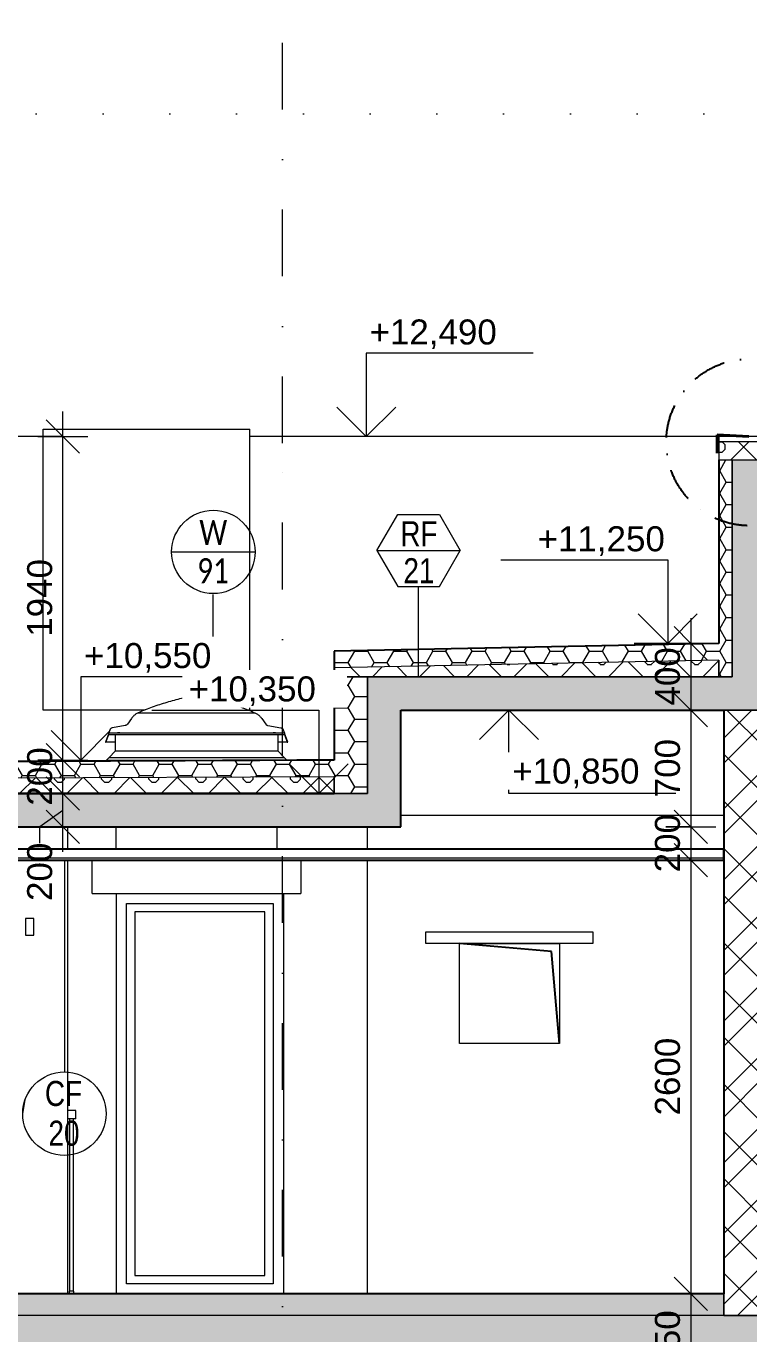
# Model space of a CAD drawing. Header units: millimetres. Extents: x -7743 to 191930, y -8645 to 72638.
# Drawn here: x 14664 to 18995, y 7110 to 14950 of the extents above; entities that cross this region are included whole.
import ezdxf

# ---------------------------------------------------------------- set-up
doc = ezdxf.new("R2010")
doc.units = ezdxf.units.MM
for name, pattern in [('HA_DashDot_10mm-S3mm', [1000, 400, -300, 0, -300]), ('HA_DashDot_4mm-S1mm', [400, 200, -100, 0, -100]), ('HA_Dot-S4mm', [400, 0, -400])]:
    doc.linetypes.add(name, pattern=pattern)
for name, color, linetype, lineweight in [('A-____-____-DIMS', 9, 'Continuous', 5), ('A-____-____-DIMS-100', 9, 'Continuous', 5), ('A-CLNG-____-IDEN', 9, 'Continuous', 9), ('A-CLNG-____-MCUT', 9, 'Continuous', 25), ('A-DETL-____-THIN', 9, 'Continuous', 9), ('A-DETL-____-WIDE', 9, 'Continuous', 40), ('A-DETL-GENF-OTLN', 9, 'Continuous', 9), ('A-FLOR-____-MCUT', 9, 'Continuous', 25), ('A-FLOR-____-OVHD', 9, 'HA_DashDot_4mm-S1mm', 25), ('A-FLOR-____-PATT', 9, 'Continuous', 25), ('A-FLOR-HRAL-OTLN', 9, 'Continuous', 9), ('A-FLOR-LEVL-OTLN', 9, 'Continuous', 9), ('A-GENM-____-OTLN', 9, 'Continuous', 9), ('A-GLAZ-____-IDEN', 9, 'Continuous', 9), ('A-GLAZ-____-MCUT', 9, 'Continuous', 5), ('A-GLAZ-____-OTLN', 9, 'Continuous', 5), ('A-ROOF-____-MCUT', 9, 'Continuous', 25), ('A-ROOF-____-PATT', 9, 'Continuous', 25), ('A-WALL-____-MCUT', 9, 'Continuous', 25), ('A-WALL-____-OTLN', 9, 'Continuous', 9), ('A-WALL-____-PATT', 9, 'Continuous', 25), ('G-____-____-DIMS', 9, 'Continuous', 5), ('G-____-____-TEXT', 9, 'Continuous', 5), ('I-WALL-____-MCUT', 9, 'Continuous', 25), ('I-WALL-____-OTLN', 9, 'Continuous', 9), ('S-BEAM-____-OTLN', 9, 'Continuous', 9), ('S-GRID-____-OTLN', 9, 'Continuous', 5)]:
    doc.layers.add(name, color=color, linetype=linetype, lineweight=lineweight)
doc.styles.add('Arial', font='arial.ttf', dxfattribs={"height": 150})
doc.styles.add('Arial_3', font='arial.ttf', dxfattribs={"width": 0.8, "height": 150})
doc.styles.add('Calibri', font='calibri.ttf', dxfattribs={"width": 0.8, "height": 150})
doc.dimstyles.new('Inner_Dimensions', dxfattribs={"dimscale": 304.8, "dimtxt": 153.03891, "dimasz": 0.656168, "dimexe": 0.492126, "dimexo": 0.0625, "dimgap": 0.065617, "dimtad": 1, "dimdec": 0, "dimzin": 0, "dimdsep": 46, "dimtxsty": 'Arial', "dimblk1": 'OBLIQUE', "dimblk2": 'OBLIQUE', "dimsah": 1, "dimcen": 0.09, "dimdle": 0.492126, "dimazin": 0, "dimtfac": 1, "dimtdec": 4, "dimtix": 1, "dimtmove": 0, "dimatfit": 3, "dimfxl": 0.492126, "dimfxlon": 1, "dimtvp": 1, "dimtolj": 1, "dimtzin": 0, "dimlwd": 9, "dimlwe": 9, "dimarcsym": 2})
doc.dimstyles.new('Inner_Dimensions_1', dxfattribs={"dimscale": 304.8, "dimtxt": 153.03891, "dimasz": 0.656168, "dimexe": 0.492126, "dimexo": 0.0625, "dimgap": 0.065617, "dimtad": 1, "dimdec": 0, "dimzin": 0, "dimdsep": 46, "dimtxsty": 'Arial', "dimblk1": 'OBLIQUE', "dimblk2": 'OBLIQUE', "dimsah": 1, "dimcen": 0.09, "dimdle": 0.492126, "dimazin": 0, "dimtfac": 1, "dimtdec": 4, "dimtix": 1, "dimtmove": 1, "dimatfit": 3, "dimfxl": 0.492126, "dimfxlon": 1, "dimtvp": 1, "dimtolj": 1, "dimtzin": 0, "dimlwd": 9, "dimlwe": 9, "dimarcsym": 2})
pattern_1 = [(0, (695.234, 1865.4), (117.188, 67.658), [78.125, -156.25]), (120, (695.234, 1865.4), (-117.18755, 67.65879), [78.125, -156.25]), (60, (695.234, 1865.4), (0.00045, 135.31679), [0, -156.25, 78.125, 0])]
pattern_2 = [(45, (765.94, 1865.4), (-141.4214, 141.4214), []), (0, (991.29, 1931.64), (141.421, 141.421), [25, -257.843]), (45, (1016.29, 1931.64), (-141.4214, 141.4214), [25, -175]), (90, (1033.96, 1949.32), (-141.421, 141.421), [25, -257.843]), (135, (1033.96, 1974.32), (-141.4214, -141.4214), [25, -175]), (0, (991.29, 1992), (141.421, 141.421), [25, -257.843]), (45, (973.6, 1974.32), (-141.4214, 141.4214), [25, -175]), (90, (973.61, 1949.32), (-141.421, 141.421), [25, -257.843]), (135, (991.29, 1931.64), (-141.4214, -141.4214), [25, -175]), (135, (958.79, 1865.4), (-141.4214, -141.4214), [])]

# ---------------------------------------------------------------- blocks, each defined once
blk = doc.blocks.new('Railing - 25mm-1380961-ŘEZ A-A OBJEKT A')
at = {"layer": 'A-FLOR-HRAL-OTLN', "color": 250}
for p, q in [((14922.9, 7350), (14922.9, 7365.9)), ((14947.9, 7365.9), (14947.9, 7350))]:
    blk.add_line(p, q, dxfattribs=at)
blk = doc.blocks.new('Railing - 25mm-2185009-ŘEZ A-A OBJEKT A')
at = {"layer": 'A-FLOR-HRAL-OTLN', "color": 250}
for p, q in [((14922.9, 8400), (14922.9, 7365.9)), ((14947.9, 7365.9), (14947.9, 8400)), ((14947.9, 7365.9), (14922.9, 7365.9))]:
    blk.add_line(p, q, dxfattribs=at)
blk = doc.blocks.new('Railing - Railing-1382125-ŘEZ A-A OBJEKT A')
for name in ['Railing - 25mm-2185009-ŘEZ A-A OBJEKT A', 'Railing - 25mm-1380961-ŘEZ A-A OBJEKT A']:
    blk.add_blockref(name, (0, 0))
blk = doc.blocks.new('Top Rail Type - Top Rail_Internal_-1382153-ŘEZ A-A OBJEKT A')
at = {"layer": 'A-FLOR-HRAL-OTLN', "color": 250}
for p, q in [((14960.4, 8450), (14910.5, 8450)), ((14960.4, 8400), (14910.5, 8400)), ((14960.4, 8400), (14960.4, 8450))]:
    blk.add_line(p, q, dxfattribs=at)
blk = doc.blocks.new('HA_WD_SinglePanel - 1000x2400-2168134-ŘEZ A-A OBJEKT A')
at = {"layer": 'A-GLAZ-____-OTLN', "color": 50}
for p, q in [((15245, 6540), (16125, 6540)), ((15245, 4260), (15245, 6540)), ((16125, 6540), (16125, 4260)), ((15295, 6490), (15295, 4310)), ((16075, 6490), (15295, 6490)), ((16075, 4310), (16075, 6490)), ((16125, 4260), (15245, 4260)), ((15295, 4310), (16075, 4310))]:
    blk.add_line(p, q, dxfattribs=at)
blk = doc.blocks.new('Roof-Windows_VELUX_CXP_ISD-1 - CXP size 900x1200 _090120_-1849919-ŘEZ A-A OBJEKT A')
at = {"layer": 'A-GLAZ-____-MCUT', "color": 50}
for p, q in [((15158.3, 10711.2), (15138.5, 10656.9)), ((15141.7, 10656.9), (15158.3, 10702.5)), ((16211.7, 10711.2), (15158.3, 10711.2)), ((15158.3, 10702.5), (16211.7, 10702.5)), ((16231.5, 10656.9), (16211.7, 10711.2)), ((16211.7, 10702.5), (16228.3, 10656.9)), ((15138.5, 10656.9), (15141.7, 10656.9)), ((16228.3, 10656.9), (16231.5, 10656.9)), ((15158.3, 10563.6), (15145, 10550)), ((15145, 10550), (16225, 10550)), ((16211.7, 10563.6), (15158.3, 10563.6)), ((16225, 10550), (16211.7, 10563.6))]:
    blk.add_line(p, q, dxfattribs=at)
at = {"layer": 'A-GLAZ-____-OTLN', "color": 50}
for p, q in [((15687.5, 10937.9), (15682.5, 10937.9)), ((15335.3, 10833.8), (16034.7, 10833.8)), ((15335.3, 10833.8), (16034.7, 10833.8)), ((15257.7, 10757.4), (15180.9, 10743.9)), ((15294.5, 10799.9), (15270.7, 10765.7)), ((16075.5, 10799.9), (16099.3, 10765.7)), ((16112.3, 10757.4), (16189.1, 10743.9)), ((15165.5, 10731), (15158.3, 10711.2)), ((15198.5, 10604.7), (15198.5, 10702.5)), ((15214, 10717.4), (15214, 10714.4)), ((15224, 10714.4), (15224, 10717.4)), ((16146, 10717.4), (16146, 10714.4)), ((16156, 10714.4), (16156, 10717.4)), ((16171.5, 10702.5), (16171.5, 10604.7)), ((16204.5, 10731), (16211.7, 10711.2)), ((15198.5, 10656.9), (15141.7, 10656.9)), ((15158.3, 10563.6), (15198.5, 10604.7)), ((15198.5, 10604.7), (16171.5, 10604.7)), ((16228.3, 10656.9), (16171.5, 10656.9)), ((16171.5, 10604.7), (16211.7, 10563.6))]:
    blk.add_line(p, q, dxfattribs=at)
for points in [[(15682.5, 10937.9), (15652.7, 10932.5), (15593.5, 10920), (15505.8, 10896.4), (15419.5, 10867.9), (15363.2, 10845.7), (15335.3, 10833.8)], [(15687.5, 10937.9), (15717.3, 10932.5), (15776.5, 10920), (15864.2, 10896.4), (15950.5, 10867.9), (16006.8, 10845.7), (16034.7, 10833.8)], [(15335.3, 10833.8), (15329.9, 10831.3), (15319.5, 10825.4), (15305.6, 10813.9), (15298, 10804.8), (15294.5, 10799.9)], [(16034.7, 10833.8), (16040.1, 10831.3), (16050.5, 10825.4), (16064.3, 10813.9), (16072, 10804.8), (16075.5, 10799.9)], [(15270.7, 10765.7), (15269.9, 10764.6), (15268.2, 10762.6), (15265.1, 10760.1), (15261.6, 10758.4), (15259, 10757.6), (15257.7, 10757.4)], [(16099.3, 10765.7), (16100.1, 10764.6), (16101.8, 10762.6), (16104.9, 10760.1), (16108.4, 10758.4), (16111, 10757.6), (16112.3, 10757.4)]]:
    blk.add_open_spline(points, degree=3, dxfattribs=at)
for points in [[(15180.9, 10743.9), (15179.1, 10743.6), (15176.6, 10742.8), (15173.6, 10741.1), (15171.8, 10739.8), (15170.5, 10738.6), (15169.3, 10737.4), (15167.4, 10735), (15166.2, 10732.7), (15165.5, 10731)], [(16189.1, 10743.9), (16190.9, 10743.6), (16193.4, 10742.8), (16196.4, 10741.1), (16198.2, 10739.8), (16199.5, 10738.6), (16200.7, 10737.4), (16202.6, 10735), (16203.9, 10732.7), (16204.5, 10731)]]:
    blk.add_open_spline(points, degree=3, knots=[0, 0, 0, 0, 0.25, 0.375, 0.5, 0.5625, 0.625, 0.75, 1, 1, 1, 1], dxfattribs=at)
blk = doc.blocks.new('HA_GM_Generic Box - VRV Jednotka-1881051-ŘEZ A-A OBJEKT A')
at = {"layer": 'A-GENM-____-OTLN', "color": 250}
for p, q in [((14765, 12535), (16005, 12535)), ((14765, 10850), (14765, 12535)), ((16005, 10850), (16005, 12535)), ((15376.5, 10850), (14765, 10850)), ((16005, 10850), (15993.5, 10850))]:
    blk.add_line(p, q, dxfattribs=at)
blk = doc.blocks.new('HA_SFR_Wood_Rectangle - 50x100 JAKL-1983005-ŘEZ A-A OBJEKT A')
at = {"layer": 'S-BEAM-____-OTLN', "color": 250}
for p, q in [((14709.2, 9600), (14659.2, 9600)), ((14659.2, 9600), (14659.2, 9500)), ((14709.2, 9500), (14709.2, 9600)), ((14659.2, 9500), (14709.2, 9500))]:
    blk.add_line(p, q, dxfattribs=at)
blk = doc.blocks.new('TB_Porotherm KP7_1250mm - TB_Porotherm KP7_1250mm-V13-ŘEZ A-A OBJEKT A')
at = {"layer": 'A-GENM-____-OTLN', "color": 250}
for p, q in [((15060, 2400), (15060, 2600)), ((16310, 2600), (16310, 2400)), ((15060, 2400), (16310, 2400))]:
    blk.add_line(p, q, dxfattribs=at)
blk = doc.blocks.new('TB_Porotherm KP11_5_1000mm - TB_Porotherm KP11_5_1000mm-V5-ŘEZ A-A OBJEKT A')
at = {"layer": 'A-GENM-____-OTLN', "color": 250}
for p, q in [((17060, 2100), (17060, 2171)), ((17060, 2171), (18060, 2171)), ((18060, 2171), (18060, 2100)), ((18060, 2100), (17060, 2100))]:
    blk.add_line(p, q, dxfattribs=at)
blk = doc.blocks.new('HA_GM_Opening_Rectangle_WallBased - Default-2178602-ŘEZ A-A OBJEKT A')
at = {"layer": 'A-DETL-GENF-OTLN', "color": 10, "lineweight": 25}
for p, q in [((17811.7, 2051.7), (17260, 2100)), ((17860, 1500), (17811.7, 2051.7))]:
    blk.add_line(p, q, dxfattribs=at)
blk = doc.blocks.new('185-01_OBJEKT A_Central_rvt-1-ŘEZ A-A OBJEKT A')
at = {"layer": 'A-FLOR-____-PATT', "lineweight": 9}
for points in [[(19095, 10850), (19095, 11050), (16710, 11050), (16710, 10850), (19056.4, 10850)], [(16910, 10150), (16910, 10350), (14220, 10350), (14220, 10150), (16868.7, 10150)]]:
    blk.add_hatch(color=254, dxfattribs=at).paths.add_polyline_path(points)
at = {"layer": 'A-FLOR-____-PATT', "lineweight": 5}
h = blk.add_hatch(color=7, dxfattribs=at)
h.paths.add_polyline_path([(23742.1, 7220), (23742.1, 7350), (23740.1, 7350), (23740.1, 7220)])
h.paths.add_polyline_path([(461, 7220), (18845, 7220), (18845, 7350), (100, 7350), (100, 7220)])
h.paths.add_polyline_path([(23370.1, 7220), (23370.1, 7350), (19095, 7350), (19095, 7220), (23158.3, 7220)])
at = {"layer": 'A-FLOR-____-PATT', "lineweight": 9}
h = blk.add_hatch(color=254, dxfattribs=at)
h.paths.add_polyline_path([(-260, 7000), (23370.1, 7000.9), (23370.1, 7220), (-260, 7220)])
h.paths.add_polyline_path([(23742.1, 7000), (23742.1, 7220), (23740.1, 7219.6), (23740.1, 7000)])
at = {"layer": 'A-ROOF-____-PATT', "lineweight": 5}
h = blk.add_hatch(dxfattribs=at)
h.set_pattern_fill('FP_5', color=50, style=0, pattern_type=2)
h.set_pattern_definition(pattern_1)
h.paths.add_polyline_path([(16510, 11103), (18815, 11150), (18815, 11250), (16510, 11203), (16510, 11200.6)])
h = blk.add_hatch(dxfattribs=at)
h.set_pattern_fill('FP_2', color=50, style=0, pattern_type=2)
h.set_pattern_definition(pattern_2)
h.paths.add_polyline_path([(17415.6, 11050), (18815, 11050), (18815, 11150), (16510, 11103), (16510, 11050), (16710, 11050)])
h = blk.add_hatch(dxfattribs=at)
h.set_pattern_fill('FP_5', color=50, style=0, pattern_type=2)
h.set_pattern_definition(pattern_1)
h.paths.add_polyline_path([(14500, 10441.4), (16510, 10450), (16510, 10550), (14500, 10541.4)])
h = blk.add_hatch(dxfattribs=at)
h.set_pattern_fill('FP_2', color=50, style=0, pattern_type=2)
h.set_pattern_definition(pattern_2)
h.paths.add_polyline_path([(16321.8, 10350), (16510, 10350), (16510, 10450), (14500, 10441.4), (14500, 10350), (15774.8, 10350)])
at = {"layer": 'A-WALL-____-PATT', "lineweight": 5}
h = blk.add_hatch(dxfattribs=at)
h.set_pattern_fill('FP_5', color=50, style=0, pattern_type=2)
h.set_pattern_definition(pattern_1)
h.paths.add_polyline_path([(18815, 11050), (18895, 11050), (18895, 12350), (18815, 12350), (18815, 11150)])
at = {"layer": 'A-WALL-____-PATT', "lineweight": 9}
for points in [[(19095, 11050), (19095, 12350), (18895, 12350), (18895, 11050), (19056.4, 11050)], [(16710, 10350), (16910, 10350), (16910, 10850), (16710, 10850), (16710, 10575.6)]]:
    blk.add_hatch(color=254, dxfattribs=at).paths.add_polyline_path(points)
at = {"layer": 'A-WALL-____-PATT', "lineweight": 5}
h = blk.add_hatch(dxfattribs=at)
h.set_pattern_fill('FP_5', color=50, style=0, pattern_type=2)
h.set_pattern_definition(pattern_1)
h.paths.add_polyline_path([(16710, 10350), (16710, 11050), (16510, 11050), (16510, 10350)])
h = blk.add_hatch(dxfattribs=at)
h.set_pattern_fill('FP_4', color=50, style=0, pattern_type=2)
h.set_pattern_definition([(45, (695.23, 1865.4), (-212.132, 212.132), []), (45, (845.23, 1865.4), (-212.132, 212.132), []), (315, (695.23, 1865.4), (141.4214, 141.4214), [])])
h.paths.add_polyline_path([(18845, 7220), (19095, 7220), (19095, 10850), (18845, 10850), (18845, 7350)])
at = {"layer": 'A-CLNG-____-MCUT', "color": 10}
for p, q in [((18845, 10016.5), (10940.5, 10016.5)), ((18845, 9950), (18845, 10016.5)), ((10940.5, 9950), (18845, 9950))]:
    blk.add_line(p, q, dxfattribs=at)
at = {"layer": 'A-CLNG-____-MCUT', "color": 250, "lineweight": 9}
blk.add_line((18845, 9962.5), (10940.5, 9962.5), dxfattribs=at)
at = {"layer": 'A-FLOR-____-MCUT', "color": 250, "lineweight": 9}
for p, q in [((18815, 11050), (16710, 11050)), ((16710, 11050), (16710, 10850)), ((18895, 11050), (18815, 11050)), ((18845, 10850), (19095, 10850)), ((16710, 10350), (16510, 10350)), ((18845, 7220), (18845, 7350)), ((18845, 7220), (100, 7220)), ((19095, 7220), (18845, 7220))]:
    blk.add_line(p, q, dxfattribs=at)
at = {"layer": 'A-FLOR-____-MCUT', "color": 10}
for p, q in [((16910, 10850), (18845, 10850)), ((16510, 10350), (14500, 10350)), ((16910, 10150), (16910, 10350)), ((14220, 10150), (16910, 10150)), ((18845, 7350), (900, 7350))]:
    blk.add_line(p, q, dxfattribs=at)
at = {"layer": 'A-ROOF-____-MCUT', "color": 10}
for p, q in [((18815, 11250), (16510, 11203)), ((16510, 11203), (16510, 11050)), ((14500, 10350), (16510, 10350))]:
    blk.add_line(p, q, dxfattribs=at)
at = {"layer": 'A-ROOF-____-MCUT', "color": 250, "lineweight": 9}
for p, q in [((18815, 11150), (16510, 11103)), ((18815, 11050), (18815, 11150)), ((16510, 11050), (16710, 11050)), ((16710, 11050), (18815, 11050)), ((16510, 10450), (14500, 10441.4)), ((16510, 10350), (16510, 10450))]:
    blk.add_line(p, q, dxfattribs=at)
at = {"layer": 'A-ROOF-____-MCUT', "color": 10, "flags": 128}
blk.add_lwpolyline([(16510, 10550), (16286.7, 10549), (16063.3, 10548.1), (15840, 10547.1), (15616.6, 10546.2), (15393.3, 10545.2), (15170, 10544.3), (14946.6, 10543.3), (14723.3, 10542.4), (14500, 10541.4)], dxfattribs=at)
at = {"layer": 'A-WALL-____-MCUT', "color": 10}
for p, q in [((18815, 12350), (18815, 11250)), ((16510, 11050), (16510, 10550))]:
    blk.add_line(p, q, dxfattribs=at)
at = {"layer": 'A-WALL-____-MCUT', "color": 250, "lineweight": 9}
for p, q in [((18895, 11050), (18895, 12350)), ((18895, 12350), (18895, 11050)), ((18815, 11150), (18815, 11050)), ((16710, 11050), (16510, 11050)), ((16710, 10850), (16710, 11050)), ((18815, 11050), (18895, 11050)), ((16710, 10350), (16710, 10850)), ((16710, 10850), (16710, 10350)), ((19095, 10850), (18845, 10850)), ((16510, 10450), (16510, 10350)), ((16510, 10350), (16710, 10350)), ((18845, 7350), (18845, 7220)), ((18845, 7220), (19095, 7220))]:
    blk.add_line(p, q, dxfattribs=at)
at = {"layer": 'A-WALL-____-OTLN', "color": 250}
for p, q in [((14765, 12490), (14500, 12490)), ((18815, 12490), (16005, 12490)), ((16910, 10220), (18845, 10220)), ((14910.5, 10150), (14910.5, 10016.5)), ((16710, 10016.5), (16710, 10150)), ((15205, 7350), (15205, 9750)), ((15205, 9750), (16205, 9750)), ((16205, 9750), (16205, 7350))]:
    blk.add_line(p, q, dxfattribs=at)
at = {"layer": 'I-WALL-____-MCUT', "color": 10}
for p, q in [((16910, 10350), (16910, 10850)), ((18845, 10850), (18845, 7350))]:
    blk.add_line(p, q, dxfattribs=at)
at = {"layer": 'I-WALL-____-OTLN', "color": 250}
for p, q in [((15202.5, 10544.4), (15202.5, 10550)), ((16167.5, 10548.5), (16167.5, 10550)), ((16910, 10220), (18845, 10220)), ((15202.5, 10016.5), (15202.5, 10150)), ((16167.5, 10016.5), (16167.5, 10150)), ((14910.5, 9950), (14910.5, 7350)), ((16710, 7350), (16710, 9950)), ((17260, 8850), (17260, 9450)), ((17260, 9450), (17860, 9450)), ((17860, 9450), (17860, 8850)), ((17860, 8850), (17260, 8850))]:
    blk.add_line(p, q, dxfattribs=at)
at = {"layer": 'A-FLOR-HRAL-OTLN', "color": 250, "lineweight": 9}
for name in ['Top Rail Type - Top Rail_Internal_-1382153-ŘEZ A-A OBJEKT A', 'Railing - Railing-1382125-ŘEZ A-A OBJEKT A']:
    blk.add_blockref(name, (0, 0), dxfattribs=at)
at = {"layer": 'A-GENM-____-OTLN', "color": 250, "lineweight": 9}
for name, p in [('HA_GM_Generic Box - VRV Jednotka-1881051-ŘEZ A-A OBJEKT A', (0, 0)), ('TB_Porotherm KP7_1250mm - TB_Porotherm KP7_1250mm-V13-ŘEZ A-A OBJEKT A', (0, 7350)), ('TB_Porotherm KP11_5_1000mm - TB_Porotherm KP11_5_1000mm-V5-ŘEZ A-A OBJEKT A', (0, 7350)), ('HA_GM_Opening_Rectangle_WallBased - Default-2178602-ŘEZ A-A OBJEKT A', (0, 7350))]:
    blk.add_blockref(name, p, dxfattribs=at)
at = {"layer": 'A-GLAZ-____-OTLN', "color": 250, "lineweight": 9}
for name, p in [('Roof-Windows_VELUX_CXP_ISD-1 - CXP size 900x1200 _090120_-1849919-ŘEZ A-A OBJEKT A', (0, 0)), ('HA_WD_SinglePanel - 1000x2400-2168134-ŘEZ A-A OBJEKT A', (20, 3150))]:
    blk.add_blockref(name, p, dxfattribs=at)
at = {"layer": 'S-BEAM-____-OTLN', "color": 250, "lineweight": 9}
blk.add_blockref('HA_SFR_Wood_Rectangle - 50x100 JAKL-1983005-ŘEZ A-A OBJEKT A', (0, 0), dxfattribs=at)
blk = doc.blocks.new('Spot Elevations - Flipped-794089-ŘEZ A-A OBJEKT A')
at = {"layer": 'G-____-____-DIMS', "lineweight": 9}
for p, q in [((-3048.7, 93.2), (-2871.9, 270)), ((-2871.9, 270), (-2695.2, 93.2)), ((-2871.9, -230), (-2871.9, 270)), ((-1871.9, -230), (-2871.9, -230))]:
    blk.add_line(p, q, dxfattribs=at)
blk = doc.blocks.new('HA_TAG_WD - Type Mark-1502833-ŘEZ A-A OBJEKT A')
at = {"layer": 'A-GLAZ-____-IDEN'}
blk.add_line((24069.3, 9461.9), (24569.3, 9461.9), dxfattribs=at)
blk.add_circle((24319.3, 9461.9), 250, dxfattribs=at)
blk = doc.blocks.new('HA_Tag_Ceiling - Group _ Type Mark-1822524-ŘEZ A-A OBJEKT A')
at = {"layer": 'A-CLNG-____-IDEN'}
blk.add_line((14892.5, 2040.3), (14907.6, 2125.8), dxfattribs=at)
blk.add_circle((15142.5, 2040.3), 250, dxfattribs=at)
blk = doc.blocks.new('Spot Elevations - Default-792506-ŘEZ A-A OBJEKT A')
at = {"layer": 'G-____-____-DIMS', "lineweight": 9}
for p, q in [((1364, 1900), (364, 1900)), ((364, 1900), (364, 1400)), ((187.2, 1576.8), (364, 1400)), ((364, 1400), (540.8, 1576.8))]:
    blk.add_line(p, q, dxfattribs=at)
blk = doc.blocks.new('DIMBLOCK42-ŘEZ A-A OBJEKT A')
at = {"layer": 'A-____-____-DIMS-100', "lineweight": 9}
for p, q in [((14884.2, 10350), (14784.2, 10450)), ((14734.2, 10350), (15034.2, 10350)), ((14884.2, 10350), (14734.2, 10350)), ((14884.2, 10000), (14884.2, 10350)), ((14884.2, 10350), (14984.2, 10250)), ((14746.4, 10151.4), (14884.2, 10250)), ((14884.2, 10150), (14784.2, 10250)), ((14734.2, 10150), (15034.2, 10150)), ((14884.2, 10150), (14734.2, 10150)), ((14746.4, 10051.4), (14746.4, 10151.4)), ((14884.2, 10150), (14984.2, 10050))]:
    blk.add_line(p, q, dxfattribs=at)
at = {"layer": 'A-____-____-DIMS-100', "color": 0, "lineweight": 9, "insert": (14669.4, 9705.3), "char_height": 150, "width": 415.324, "attachment_point": 1, "rotation": 90, "line_spacing_factor": 0.941778, "style": 'Arial'}
blk.add_mtext('200', dxfattribs=at)
blk = doc.blocks.new('_Oblique')
at = {"color": 0, "linetype": 'ByBlock', "lineweight": -2}
blk.add_line((-0.5, -0.5), (0.5, 0.5), dxfattribs=at)
blk = doc.blocks.new('DIMBLOCK43-ŘEZ A-A OBJEKT A')
at = {"layer": 'A-____-____-DIMS-100', "lineweight": 9}
for p, q in [((14884.2, 10550), (14784.2, 10650)), ((14734.2, 10550), (15034.2, 10550)), ((14884.2, 10550), (14734.2, 10550)), ((14884.2, 10350), (14884.2, 10550)), ((14884.2, 10550), (14984.2, 10450)), ((14884.2, 10350), (14784.2, 10450)), ((14734.2, 10350), (15034.2, 10350)), ((14884.2, 10350), (14734.2, 10350)), ((14884.2, 10350), (14984.2, 10250))]:
    blk.add_line(p, q, dxfattribs=at)
at = {"layer": 'A-____-____-DIMS-100', "color": 0, "lineweight": 9, "insert": (14669.4, 10276.9), "char_height": 150, "width": 415.324, "attachment_point": 1, "rotation": 90, "line_spacing_factor": 0.941778, "style": 'Arial'}
blk.add_mtext('200', dxfattribs=at)
blk = doc.blocks.new('DIMBLOCK44-ŘEZ A-A OBJEKT A')
at = {"layer": 'A-____-____-DIMS-100', "lineweight": 9}
for p, q in [((14884.2, 10550), (14884.2, 12640)), ((14884.2, 12490), (14784.2, 12590)), ((14734.2, 12490), (15034.2, 12490)), ((14884.2, 12490), (14734.2, 12490)), ((14884.2, 12490), (14984.2, 12390)), ((14884.2, 10550), (14784.2, 10650)), ((14734.2, 10550), (15034.2, 10550)), ((14884.2, 10550), (14734.2, 10550)), ((14884.2, 10550), (14984.2, 10450))]:
    blk.add_line(p, q, dxfattribs=at)
at = {"layer": 'A-____-____-DIMS-100', "color": 0, "lineweight": 9, "insert": (14669.4, 11289.3), "char_height": 150, "width": 553.765, "attachment_point": 1, "rotation": 90, "line_spacing_factor": 0.941778, "style": 'Arial'}
blk.add_mtext('1940', dxfattribs=at)
blk = doc.blocks.new('DIMBLOCK45-ŘEZ A-A OBJEKT A')
at = {"layer": 'A-____-____-DIMS-100', "lineweight": 9}
for p, q in [((18646.8, 11400), (18646.8, 10850)), ((18646.8, 11250), (18546.8, 11350)), ((18796.8, 11250), (18496.8, 11250)), ((18646.8, 11250), (18746.8, 11150)), ((18646.8, 11250), (18796.8, 11250)), ((18646.8, 10850), (18546.8, 10950)), ((18796.8, 10850), (18496.8, 10850)), ((18646.8, 10850), (18746.8, 10750)), ((18646.8, 10850), (18796.8, 10850))]:
    blk.add_line(p, q, dxfattribs=at)
at = {"layer": 'A-____-____-DIMS-100', "color": 0, "lineweight": 9, "insert": (18432, 10876.9), "char_height": 150, "width": 415.324, "attachment_point": 1, "rotation": 90, "line_spacing_factor": 0.941778, "style": 'Arial'}
blk.add_mtext('400', dxfattribs=at)
blk = doc.blocks.new('DIMBLOCK46-ŘEZ A-A OBJEKT A')
at = {"layer": 'A-____-____-DIMS-100', "lineweight": 9}
for p, q in [((18646.8, 10850), (18546.8, 10950)), ((18796.8, 10850), (18496.8, 10850)), ((18646.8, 10850), (18646.8, 10150)), ((18646.8, 10850), (18746.8, 10750)), ((18646.8, 10850), (18796.8, 10850)), ((18646.8, 10150), (18546.8, 10250)), ((18496.8, 10150), (18796.8, 10150)), ((18646.8, 10150), (18496.8, 10150)), ((18646.8, 10150), (18746.8, 10050))]:
    blk.add_line(p, q, dxfattribs=at)
at = {"layer": 'A-____-____-DIMS-100', "color": 0, "lineweight": 9, "insert": (18432, 10326.9), "char_height": 150, "width": 415.324, "attachment_point": 1, "rotation": 90, "line_spacing_factor": 0.941778, "style": 'Arial'}
blk.add_mtext('700', dxfattribs=at)
blk = doc.blocks.new('DIMBLOCK47-ŘEZ A-A OBJEKT A')
at = {"layer": 'A-____-____-DIMS-100', "lineweight": 9}
for p, q in [((18646.8, 10150), (18546.8, 10250)), ((18496.8, 10150), (18796.8, 10150)), ((18646.8, 10150), (18496.8, 10150)), ((18646.8, 10150), (18646.8, 9950)), ((18646.8, 10150), (18746.8, 10050)), ((18646.8, 9950), (18546.8, 10050)), ((18796.8, 9950), (18496.8, 9950)), ((18646.8, 9950), (18746.8, 9850)), ((18646.8, 9950), (18796.8, 9950))]:
    blk.add_line(p, q, dxfattribs=at)
at = {"layer": 'A-____-____-DIMS-100', "color": 0, "lineweight": 9, "insert": (18432, 9876.9), "char_height": 150, "width": 415.324, "attachment_point": 1, "rotation": 90, "line_spacing_factor": 0.941778, "style": 'Arial'}
blk.add_mtext('200', dxfattribs=at)
blk = doc.blocks.new('DIMBLOCK48-ŘEZ A-A OBJEKT A')
at = {"layer": 'A-____-____-DIMS-100', "lineweight": 9}
for p, q in [((18646.8, 9950), (18546.8, 10050)), ((18796.8, 9950), (18496.8, 9950)), ((18646.8, 9950), (18646.8, 7350)), ((18646.8, 9950), (18746.8, 9850)), ((18646.8, 9950), (18796.8, 9950)), ((18646.8, 7350), (18546.8, 7450)), ((18796.8, 7350), (18496.8, 7350)), ((18646.8, 7350), (18746.8, 7250)), ((18646.8, 7350), (18796.8, 7350))]:
    blk.add_line(p, q, dxfattribs=at)
at = {"layer": 'A-____-____-DIMS-100', "color": 0, "lineweight": 9, "insert": (18432, 8419.3), "char_height": 150, "width": 553.765, "attachment_point": 1, "rotation": 90, "line_spacing_factor": 0.941778, "style": 'Arial'}
blk.add_mtext('2600', dxfattribs=at)
blk = doc.blocks.new('DIMBLOCK49-ŘEZ A-A OBJEKT A')
at = {"layer": 'A-____-____-DIMS-100', "lineweight": 9}
for p, q in [((18646.8, 7350), (18546.8, 7450)), ((18796.8, 7350), (18496.8, 7350)), ((18646.8, 7350), (18646.8, 6800)), ((18646.8, 7350), (18746.8, 7250)), ((18646.8, 7350), (18796.8, 7350)), ((18646.8, 6800), (18546.8, 6900)), ((18796.8, 6800), (18496.8, 6800)), ((18646.8, 6800), (18746.8, 6700)), ((18646.8, 6800), (18796.8, 6800))]:
    blk.add_line(p, q, dxfattribs=at)
at = {"layer": 'A-____-____-DIMS-100', "color": 0, "lineweight": 9, "insert": (18432, 6901.9), "char_height": 150, "width": 415.324, "attachment_point": 1, "rotation": 90, "line_spacing_factor": 0.941778, "style": 'Arial'}
blk.add_mtext('550', dxfattribs=at)

msp = doc.modelspace()

# ---------------------------------------------------------------- hatches: boundary and pattern name
at = {"layer": 'A-DETL-GENF-OTLN', "lineweight": 5}
h = msp.add_hatch(dxfattribs=at)
h.set_pattern_fill('FP_2', color=50, style=0, pattern_type=2)
h.set_pattern_definition(pattern_2)
h.paths.add_polyline_path([(19295, 12350), (19295, 12460), (18815, 12460), (18815, 12350)])

# ---------------------------------------------------------------- linework, layer by layer
at = {"layer": 'A-CLNG-____-IDEN'}
msp.add_line((14892.7, 9950), (14892.7, 8680), dxfattribs=at)
at = {"layer": 'A-DETL-____-THIN'}
for p, q in [((19295, 12490), (18815, 12490)), ((18815, 12490), (18815, 12460)), ((18815, 12460), (18815, 12350)), ((18815, 12460), (19295, 12460)), ((18815, 12350), (19295, 12350)), ((16765.6, 11806.5), (16890.6, 12023)), ((16890.6, 12023), (17140.6, 12023)), ((17140.6, 12023), (17265.6, 11806.5)), ((16765.6, 11806.5), (17265.6, 11806.5)), ((16765.6, 11806.5), (16890.6, 11590)), ((17140.6, 11590), (17265.6, 11806.5)), ((16890.6, 11590), (17140.6, 11590)), ((17015.6, 11050), (17015.6, 11590))]:
    msp.add_line(p, q, dxfattribs=at)
at = {"layer": 'A-DETL-____-WIDE'}
for p in [(18805, 12390), (18995, 12490)]:
    msp.add_line(p, (18805, 12500), dxfattribs=at)
at = {"layer": 'A-FLOR-____-OVHD'}
msp.add_circle((19000, 12455.2), 500, dxfattribs=at)
at = {"layer": 'A-FLOR-LEVL-OTLN', "linetype": 'HA_Dot-S4mm', "lineweight": 5}
for p, q in [((-4080.2, 14425), (29818.8, 14425)), ((-4080.2, 7350), (29818.8, 7350))]:
    msp.add_line(p, q, dxfattribs=at)
at = {"layer": 'A-GLAZ-____-IDEN'}
msp.add_line((15785.4, 10938.4), (15785.4, 11543.7), dxfattribs=at)
at = {"layer": 'G-____-____-DIMS', "lineweight": 9}
for p, q in [((18308.5, 11250), (18508.9, 11250)), ((18815, 11250), (18308.5, 11250)), ((16397.9, 10350), (16417.4, 10350))]:
    msp.add_line(p, q, dxfattribs=at)
at = {"layer": 'S-GRID-____-OTLN', "linetype": 'HA_DashDot_10mm-S3mm', "lineweight": 9}
for p, q in [((16200, 12450.4), (16200, 14950.4)), ((16200, -5428.1), (16200, 12450.4))]:
    msp.add_line(p, q, dxfattribs=at)

# ---------------------------------------------------------------- block references
at = {"lineweight": 5}
msp.add_blockref('185-01_OBJEKT A_Central_rvt-1-ŘEZ A-A OBJEKT A', (0, 0), dxfattribs=at)
at = {"layer": 'A-CLNG-____-IDEN'}
msp.add_blockref('HA_Tag_Ceiling - Group _ Type Mark-1822524-ŘEZ A-A OBJEKT A', (-249.8, 6389.7), dxfattribs=at)
at = {"layer": 'A-GLAZ-____-IDEN'}
msp.add_blockref('HA_TAG_WD - Type Mark-1502833-ŘEZ A-A OBJEKT A', (-8533.8, 2336.4), dxfattribs=at)
at = {"layer": 'G-____-____-DIMS', "lineweight": 9}
for name, p in [('Spot Elevations - Default-792506-ŘEZ A-A OBJEKT A', (16337.6, 11090)), ('Spot Elevations - Default-792506-ŘEZ A-A OBJEKT A', (14626.8, 9150)), ('Spot Elevations - Flipped-794089-ŘEZ A-A OBJEKT A', (20429, 10580))]:
    msp.add_blockref(name, p, dxfattribs=at)
at = {"layer": 'G-____-____-DIMS', "lineweight": 9, "extrusion": (0, 0, -1)}
for p in [(-18872.9, 9850), (-16781.3, 8950)]:
    msp.add_blockref('Spot Elevations - Default-792506-ŘEZ A-A OBJEKT A', p, dxfattribs=at)

# ---------------------------------------------------------------- texts
at = {"layer": 'A-CLNG-____-IDEN', "lineweight": 5, "char_height": 150, "attachment_point": 1, "style": 'Arial_3'}
for s, insert, width in [('CF', (14775.9, 8626.3), 275.78), ('20', (14797.1, 8388.2), 230.886)]:
    msp.add_mtext(s, dxfattribs=dict(at, insert=insert, width=width))
at = {"layer": 'A-GLAZ-____-IDEN', "lineweight": 5, "char_height": 150, "attachment_point": 1, "style": 'Calibri'}
for s, insert, width in [('W', (15701.8, 11988.8), 211.645), ('91', (15688.6, 11760.2), 243.713)]:
    msp.add_mtext(s, dxfattribs=dict(at, insert=insert, width=width))
at = {"layer": 'G-____-____-TEXT', "color": 7, "lineweight": 9, "char_height": 150, "attachment_point": 1, "style": 'Arial_3'}
for s, insert, width in [('RF', (16906, 11982.4), 275.781), ('21', (16924.7, 11760.5), 230.886)]:
    msp.add_mtext(s, dxfattribs=dict(at, insert=insert, width=width))

# ---------------------------------------------------------------- dimensions: what is measured, and where the dimension line sits
at = {"layer": 'A-____-____-DIMS', "lineweight": 9}
for base, p1, p2, override, picture, middle in [((18646.8, 10850), (18796.8, 11250), (18796.8, 10850), {"dimpost": '<>', "dimfxl": 400}, 'DIMBLOCK45-ŘEZ A-A OBJEKT A', (18550.2, 11050)), ((14884.2, 10550), (14734.2, 10350), (14734.2, 10550), {"dimpost": '<>', "dimfxl": 200}, 'DIMBLOCK43-ŘEZ A-A OBJEKT A', (14787.6, 10450)), ((18646.8, 9950), (18496.8, 10150), (18796.8, 9950), {"dimpost": '<>', "dimfxl": 360.555128}, 'DIMBLOCK47-ŘEZ A-A OBJEKT A', (18550.2, 10050)), ((18646.8, 7350), (18796.8, 9950), (18796.8, 7350), {"dimpost": '<>', "dimfxl": 2600}, 'DIMBLOCK48-ŘEZ A-A OBJEKT A', (18550.2, 8650)), ((18646.8, 6800), (18796.8, 7350), (18796.8, 6800), {"dimpost": '<>', "dimfxl": 550}, 'DIMBLOCK49-ŘEZ A-A OBJEKT A', (18550.2, 7075))]:
    dim = msp.add_linear_dim(base=base, p1=p1, p2=p2, angle=90, dimstyle='Inner_Dimensions', override=override, dxfattribs=at)
    dim.commit()
    dim.dimension.update_dxf_attribs({"geometry": picture, "text_midpoint": middle})
dim = msp.add_linear_dim(base=(14884.2, 10350), p1=(14734.2, 10150), p2=(14734.2, 10350), angle=90, dimstyle='Inner_Dimensions_1', override={"dimpost": '<>', "dimfxl": 200}, dxfattribs=at)
dim.commit()
dim.dimension.update_dxf_attribs({"geometry": 'DIMBLOCK42-ŘEZ A-A OBJEKT A', "text_midpoint": (14769.4, 9913), "dimtype": 160, "text_rotation": 90})

# ---------------------------------------------------------------- next in the draw order: texts
at = {"layer": 'G-____-____-DIMS', "lineweight": 9, "char_height": 150, "width": 912.701, "attachment_point": 1, "line_spacing_factor": 0.941778, "style": 'Arial', "bg_fill": 3, "box_fill_scale": 1.25, "bg_fill_color": 256, "bg_fill_true_color": 13158600, "bg_fill_transparency": 0}
for s, insert in [('+12,490', (16721.3, 13191.8)), ('+11,250', (17728.6, 11951.8)), ('+10,550', (15010.5, 11251.8)), ('+10,850', (17576.7, 10559.3))]:
    msp.add_mtext(s, dxfattribs=dict(at, insert=insert))

# ---------------------------------------------------------------- next in the draw order: texts
at = {"layer": 'G-____-____-DIMS', "lineweight": 9, "insert": (15637.1, 11051.8), "char_height": 150, "width": 912.701, "attachment_point": 1, "line_spacing_factor": 0.941778, "style": 'Arial', "bg_fill": 3, "box_fill_scale": 1.25, "bg_fill_color": 256, "bg_fill_true_color": 13158600, "bg_fill_transparency": 0}
msp.add_mtext('+10,350', dxfattribs=at)

# ---------------------------------------------------------------- next in the draw order: dimensions: what is measured, and where the dimension line sits
at = {"layer": 'A-____-____-DIMS', "lineweight": 9}
for base, p1, p2, override, picture, middle in [((14884.2, 12490), (14734.2, 10550), (14734.2, 12490), {"dimpost": '<>', "dimfxl": 1940}, 'DIMBLOCK44-ŘEZ A-A OBJEKT A', (14787.6, 11520)), ((18646.8, 10150), (18796.8, 10850), (18496.8, 10150), {"dimpost": '<>', "dimfxl": 761.577311}, 'DIMBLOCK46-ŘEZ A-A OBJEKT A', (18550.2, 10500))]:
    dim = msp.add_linear_dim(base=base, p1=p1, p2=p2, angle=90, dimstyle='Inner_Dimensions', override=override, dxfattribs=at)
    dim.commit()
    dim.dimension.update_dxf_attribs({"geometry": picture, "text_midpoint": middle})

doc.saveas('drawing.dxf')
